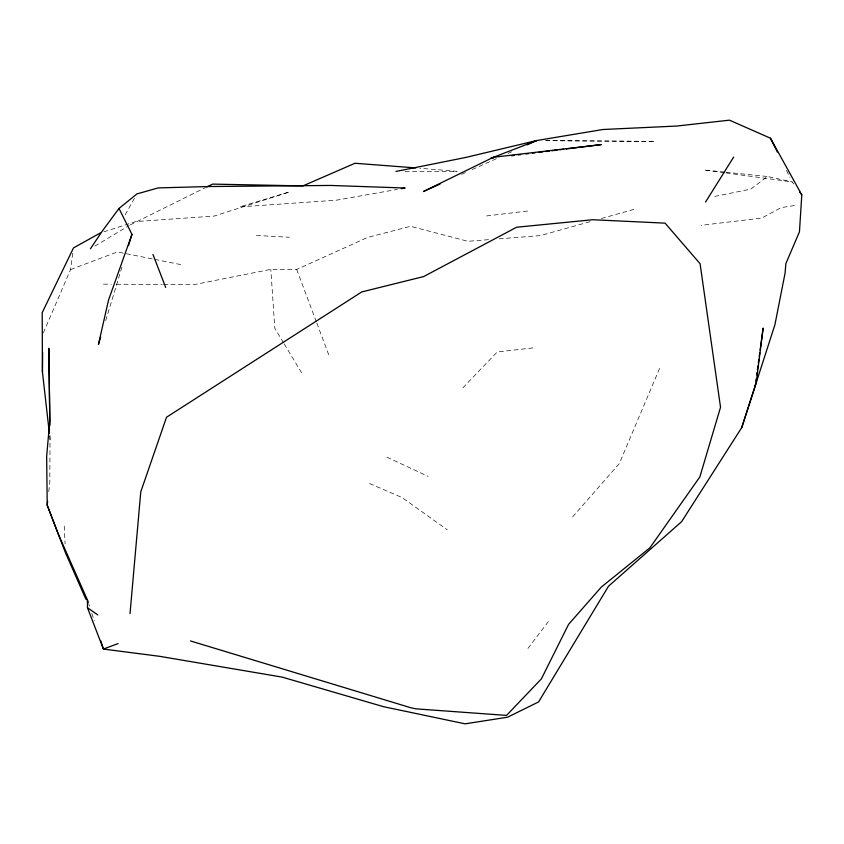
<?xml version="1.0" encoding="UTF-8"?>
<svg xmlns="http://www.w3.org/2000/svg" width="844" height="844" viewBox="0 0 844 844"><rect width="100%" height="100%" fill="white"/><g stroke="black" fill="none" stroke-linecap="round" stroke-linejoin="round"><path stroke-width="0.63" stroke-dasharray="4.22 3.17" d="M50.039 435.747L49.817 482.293L48.509 493.74M43.318 332.947L70.569 269.553L72.985 251.723M105.679 320.657L122.802 264.372M659.586 368.406L619.274 463.63L572.38 517.172M125.123 214.851L134.428 198.34M527.943 648.414L549.296 620.34M462.881 387.829L497.221 352.001L534.896 347.675M793.676 183.929L792.199 181.935L767.365 176.48L750.78 189.14L713.507 196.684M94.855 246.121L129.121 225.57M130.229 224.905L205.525 187.568M461.541 174.36L466.31 172.218M472.271 169.528L497.316 158.261M508.046 153.429L511.622 151.825M163.557 284.533L193.571 284.723L270.829 269.373L296.698 269.468L367.53 237.47L410.574 226.297L467.935 241.3L488.665 239.664M70.569 269.553L117.39 251.945L153.534 259.161M103.949 231.815L135.747 221.582L214.281 216.064L289.524 191.926L239.59 206.938L336.387 200.186L397.355 189.394M589.956 221.708L540.466 235.582L499.026 238.852M601.382 218.512L634.382 209.27M794.447 205.556L781.196 207.603L761.668 218.079L701.048 225.348M486.598 215.937L528.935 210.873M405.078 171.427L457.142 171.343L419.742 168.241M545.857 140.621L654.923 141.412L545.73 140.663M103.506 284.154L111.334 284.206M116.556 284.238L162.248 284.523M256.439 235.465L289.471 237.269M724.753 172.092L704.096 169.971L724.827 172.788M726.04 172.229L767.365 176.48M726.125 172.957L792.199 181.935M154.832 259.414L181.935 264.826M369.577 483.517L402.113 497.58L447.236 529.789M386.9 457.174L428.119 476.385M283.542 342.769L274.806 328.295L270.829 269.373M284.206 343.877L302.331 373.945M786.481 170.435L789.91 177.335M296.698 269.468L316.384 321.923M316.848 323.136L329.666 357.297M88.652 603.66L89.443 606.108M91.838 613.472L94.233 620.836M49.648 435.757L50.091 439.661M64.239 526.107L65.083 543.916"/><path stroke-width="1.27" d="M49.363 433.151L42.432 371.93L42.622 352.381M395.963 171.438L465.603 157.48L536.657 140.547L602.964 129.501L676.709 126.051L729.469 120.165L770.477 138.226L801.8 194.911L799.458 231.783L785.848 263.676L785.089 273.076L774.908 324.771L741.739 427.581L681.604 521.676L608.513 586.211L538.577 701.923L507.603 717.2L465.107 723.836L383.587 706.702L282.191 677.12L159.527 656.305L103.411 649.068L87.47 607.754L87.449 599.979L58.194 533.925L47.211 505.187L46.663 456.34L49.807 420.46L48.836 348.308L49.88 425.587M130.018 613.651L140.779 491.809L166.542 417.221L361.749 291.929L423.656 276.568L516.633 227.226L592.741 219.735L665.083 223.143L700.087 263.718L720.533 407.272L699.866 476.902L649.933 547.788L601.287 587.107L568.561 624.391L541.352 678.914L506.537 715.406L415.902 708.844L410.733 707.726L190.47 640.944M47.644 501.368L47.211 505.187L65.516 552.82L85.803 599.05L87.449 599.979L88.251 602.426M755.116 386.594L755.475 383.999M755.834 381.393L756.192 378.787M756.72 374.894L757.079 372.288M757.437 369.683L757.965 365.79M758.323 363.184L758.861 359.28M759.22 356.685L759.748 352.781M760.106 350.176L763.134 328.073L756.203 382.902L741.739 427.581M100.731 336.914L98.453 344.415L108.538 300.042L131.938 234.358L118.983 208.457L136.907 193.93L158.155 187.906L208.595 186.535L330.616 185.448L405.141 188.022L401.248 188.708M128.51 245.615L131.938 234.358M705.531 202.085L733.658 157.058M90.435 248.78L101.987 231.509L118.983 208.457M100.278 232.997L73.502 247.904L42.2 312.639L42.432 371.93M206.706 186.988L212.625 184.108L302.922 185.912L354.986 163.261L415.881 167.924M440.083 184.024L423.393 191.535L493.329 157.279L601.424 144.577L566.271 148.945M527.12 144.841L536.657 140.547L490.786 158.334L493.392 158.007M118.086 643.561L103.411 649.068L100.615 640.48M511.612 155.739L514.218 155.412M518.121 154.927L520.716 154.61M525.928 153.956L528.534 153.64M532.437 153.154L535.043 152.827M538.947 152.342L542.85 151.857M545.456 151.53L549.36 151.044M551.955 150.728L557.167 150.074M559.772 149.757L563.676 149.272M87.47 607.754L97.799 614.917M799.584 191.915L801.8 194.911M770.477 138.226L777.335 152.036M152.975 254.498L165.709 287.445"/></g></svg>
